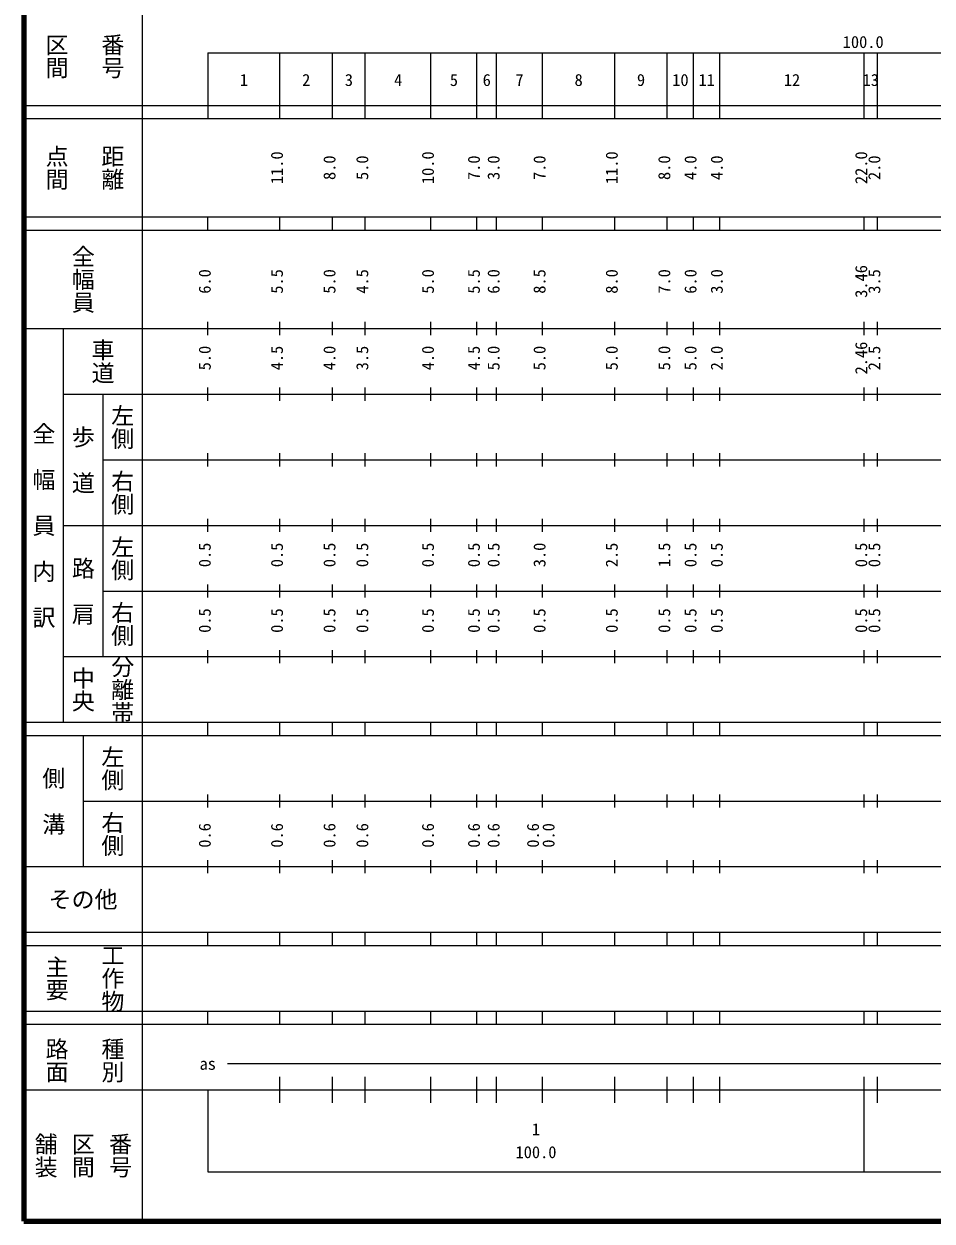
# Model space of a CAD drawing. Units: millimetres on the paper, enlarged 1000 times. Extents: x 40000 to 680000, y 20000 to 380000.
# Drawn here: x 40000 to 178333, y 20000 to 202409 of the extents above; entities that cross this region are included whole.
import ezdxf
from ezdxf.enums import TextEntityAlignment as Align

# ---------------------------------------------------------------- set-up
doc = ezdxf.new("R2010")
doc.units = ezdxf.units.MM
doc.header["$LTSCALE"] = 1000
doc.layers.add('M-TTL', color=2, linetype='Continuous', lineweight=140)
doc.layers.add('M-TTL-BAND', color=7, linetype='Continuous', lineweight=25)
doc.styles.add('@ＭＳ ゴシック', font='')
doc.styles.add('ＭＳ ゴシック', font='')
doc.styles.get('@ＭＳ ゴシック').set_extended_font_data('@MS Gothic')
doc.styles.get('ＭＳ ゴシック').set_extended_font_data('MS Gothic')

msp = doc.modelspace()

# ---------------------------------------------------------------- linework, layer by layer
at = {"layer": 'M-TTL'}
for p, q in [((40000, 380000), (40000, 20000)), ((40000, 20000), (680000, 20000))]:
    msp.add_line(p, q, dxfattribs=at)
at = {"layer": 'M-TTL-BAND'}
for p, q in [((58000, 370000), (58000, 20000)), ((68000, 198000), (579000, 198000)), ((68000, 198000), (68000, 188000)), ((79000, 188000), (79000, 198000)), ((87000, 188000), (87000, 198000)), ((92000, 188000), (92000, 198000)), ((102000, 188000), (102000, 198000)), ((109000, 188000), (109000, 198000)), ((112000, 188000), (112000, 198000)), ((119000, 188000), (119000, 198000)), ((130000, 188000), (130000, 198000)), ((138000, 188000), (138000, 198000)), ((142000, 188000), (142000, 198000)), ((146000, 188000), (146000, 198000)), ((168000, 188000), (168000, 198000)), ((170000, 188000), (170000, 198000)), ((40000, 190000), (579000, 190000)), ((40000, 188000), (579000, 188000)), ((40000, 173000), (579000, 173000)), ((68000, 171000), (68000, 173000)), ((79000, 171000), (79000, 173000)), ((87000, 171000), (87000, 173000)), ((92000, 171000), (92000, 173000)), ((102000, 171000), (102000, 173000)), ((109000, 171000), (109000, 173000)), ((112000, 171000), (112000, 173000)), ((119000, 171000), (119000, 173000)), ((130000, 171000), (130000, 173000)), ((138000, 171000), (138000, 173000)), ((142000, 171000), (142000, 173000)), ((146000, 171000), (146000, 173000)), ((168000, 171000), (168000, 173000)), ((170000, 171000), (170000, 173000)), ((40000, 171000), (579000, 171000)), ((68000, 155000), (68000, 157000)), ((79000, 155000), (79000, 157000)), ((87000, 155000), (87000, 157000)), ((92000, 155000), (92000, 157000)), ((102000, 155000), (102000, 157000)), ((109000, 155000), (109000, 157000)), ((112000, 155000), (112000, 157000)), ((119000, 155000), (119000, 157000)), ((130000, 155000), (130000, 157000)), ((138000, 155000), (138000, 157000)), ((142000, 155000), (142000, 157000)), ((146000, 155000), (146000, 157000)), ((168000, 155000), (168000, 157000)), ((170000, 155000), (170000, 157000)), ((40000, 156000), (579000, 156000)), ((46000, 96000), (46000, 156000)), ((46000, 146000), (579000, 146000)), ((52000, 146000), (52000, 106000)), ((68000, 145000), (68000, 147000)), ((79000, 145000), (79000, 147000)), ((87000, 145000), (87000, 147000)), ((92000, 145000), (92000, 147000)), ((102000, 145000), (102000, 147000)), ((109000, 145000), (109000, 147000)), ((112000, 145000), (112000, 147000)), ((119000, 145000), (119000, 147000)), ((130000, 145000), (130000, 147000)), ((138000, 145000), (138000, 147000)), ((142000, 145000), (142000, 147000)), ((146000, 145000), (146000, 147000)), ((168000, 145000), (168000, 147000)), ((170000, 145000), (170000, 147000)), ((68000, 135000), (68000, 137000)), ((79000, 135000), (79000, 137000)), ((87000, 135000), (87000, 137000)), ((92000, 135000), (92000, 137000)), ((102000, 135000), (102000, 137000)), ((109000, 135000), (109000, 137000)), ((112000, 135000), (112000, 137000)), ((119000, 135000), (119000, 137000)), ((130000, 135000), (130000, 137000)), ((138000, 135000), (138000, 137000)), ((142000, 135000), (142000, 137000)), ((146000, 135000), (146000, 137000)), ((168000, 135000), (168000, 137000)), ((170000, 135000), (170000, 137000)), ((52000, 136000), (579000, 136000)), ((46000, 126000), (579000, 126000)), ((68000, 125000), (68000, 127000)), ((79000, 125000), (79000, 127000)), ((87000, 125000), (87000, 127000)), ((92000, 125000), (92000, 127000)), ((102000, 125000), (102000, 127000)), ((109000, 125000), (109000, 127000)), ((112000, 125000), (112000, 127000)), ((119000, 125000), (119000, 127000)), ((130000, 125000), (130000, 127000)), ((138000, 125000), (138000, 127000)), ((142000, 125000), (142000, 127000)), ((146000, 125000), (146000, 127000)), ((168000, 125000), (168000, 127000)), ((170000, 125000), (170000, 127000)), ((68000, 115000), (68000, 117000)), ((79000, 115000), (79000, 117000)), ((87000, 115000), (87000, 117000)), ((92000, 115000), (92000, 117000)), ((102000, 115000), (102000, 117000)), ((109000, 115000), (109000, 117000)), ((112000, 115000), (112000, 117000)), ((119000, 115000), (119000, 117000)), ((130000, 115000), (130000, 117000)), ((138000, 115000), (138000, 117000)), ((142000, 115000), (142000, 117000)), ((146000, 115000), (146000, 117000)), ((168000, 115000), (168000, 117000)), ((170000, 115000), (170000, 117000)), ((52000, 116000), (579000, 116000)), ((46000, 106000), (579000, 106000)), ((68000, 105000), (68000, 107000)), ((79000, 105000), (79000, 107000)), ((87000, 105000), (87000, 107000)), ((92000, 105000), (92000, 107000)), ((102000, 105000), (102000, 107000)), ((109000, 105000), (109000, 107000)), ((112000, 105000), (112000, 107000)), ((119000, 105000), (119000, 107000)), ((130000, 105000), (130000, 107000)), ((138000, 105000), (138000, 107000)), ((142000, 105000), (142000, 107000)), ((146000, 105000), (146000, 107000)), ((168000, 105000), (168000, 107000)), ((170000, 105000), (170000, 107000)), ((40000, 96000), (579000, 96000)), ((68000, 94000), (68000, 96000)), ((79000, 94000), (79000, 96000)), ((87000, 94000), (87000, 96000)), ((92000, 94000), (92000, 96000)), ((102000, 94000), (102000, 96000)), ((109000, 94000), (109000, 96000)), ((112000, 94000), (112000, 96000)), ((119000, 94000), (119000, 96000)), ((130000, 94000), (130000, 96000)), ((138000, 94000), (138000, 96000)), ((142000, 94000), (142000, 96000)), ((146000, 94000), (146000, 96000)), ((168000, 94000), (168000, 96000)), ((170000, 94000), (170000, 96000)), ((40000, 94000), (579000, 94000)), ((49000, 94000), (49000, 74000)), ((49000, 84000), (579000, 84000)), ((68000, 83000), (68000, 85000)), ((79000, 83000), (79000, 85000)), ((87000, 83000), (87000, 85000)), ((92000, 83000), (92000, 85000)), ((102000, 83000), (102000, 85000)), ((109000, 83000), (109000, 85000)), ((112000, 83000), (112000, 85000)), ((119000, 83000), (119000, 85000)), ((130000, 83000), (130000, 85000)), ((138000, 83000), (138000, 85000)), ((142000, 83000), (142000, 85000)), ((146000, 83000), (146000, 85000)), ((168000, 83000), (168000, 85000)), ((170000, 83000), (170000, 85000)), ((68000, 73000), (68000, 75000)), ((79000, 73000), (79000, 75000)), ((87000, 73000), (87000, 75000)), ((92000, 73000), (92000, 75000)), ((102000, 73000), (102000, 75000)), ((109000, 73000), (109000, 75000)), ((112000, 73000), (112000, 75000)), ((119000, 73000), (119000, 75000)), ((130000, 73000), (130000, 75000)), ((138000, 73000), (138000, 75000)), ((142000, 73000), (142000, 75000)), ((146000, 73000), (146000, 75000)), ((168000, 73000), (168000, 75000)), ((170000, 73000), (170000, 75000)), ((40000, 74000), (579000, 74000)), ((40000, 64000), (579000, 64000)), ((68000, 62000), (68000, 64000)), ((79000, 62000), (79000, 64000)), ((87000, 62000), (87000, 64000)), ((92000, 62000), (92000, 64000)), ((102000, 62000), (102000, 64000)), ((109000, 62000), (109000, 64000)), ((112000, 62000), (112000, 64000)), ((119000, 62000), (119000, 64000)), ((130000, 62000), (130000, 64000)), ((138000, 62000), (138000, 64000)), ((142000, 62000), (142000, 64000)), ((146000, 62000), (146000, 64000)), ((168000, 62000), (168000, 64000)), ((170000, 62000), (170000, 64000)), ((40000, 62000), (579000, 62000)), ((40000, 52000), (579000, 52000)), ((68000, 50000), (68000, 52000)), ((79000, 50000), (79000, 52000)), ((87000, 50000), (87000, 52000)), ((92000, 50000), (92000, 52000)), ((102000, 50000), (102000, 52000)), ((109000, 50000), (109000, 52000)), ((112000, 50000), (112000, 52000)), ((119000, 50000), (119000, 52000)), ((130000, 50000), (130000, 52000)), ((138000, 50000), (138000, 52000)), ((142000, 50000), (142000, 52000)), ((146000, 50000), (146000, 52000)), ((168000, 50000), (168000, 52000)), ((170000, 50000), (170000, 52000)), ((40000, 50000), (579000, 50000)), ((71000, 44000), (564000, 44000)), ((79000, 38000), (79000, 42000)), ((87000, 38000), (87000, 42000)), ((92000, 38000), (92000, 42000)), ((102000, 38000), (102000, 42000)), ((109000, 38000), (109000, 42000)), ((112000, 38000), (112000, 42000)), ((119000, 38000), (119000, 42000)), ((130000, 38000), (130000, 42000)), ((138000, 38000), (138000, 42000)), ((142000, 38000), (142000, 42000)), ((146000, 38000), (146000, 42000)), ((168000, 27500), (168000, 42000)), ((170000, 38000), (170000, 42000)), ((40000, 40000), (579000, 40000)), ((68000, 40000), (68000, 27500)), ((68000, 27500), (579000, 27500))]:
    msp.add_line(p, q, dxfattribs=at)

# ---------------------------------------------------------------- texts
at = {"layer": 'M-TTL-BAND', "style": '@ＭＳ ゴシック'}
for s, p in [('番号', (53500, 197500)), ('区間', (45000, 197500)), ('点間', (45000, 180500)), ('距離', (53500, 180500)), ('全幅員', (49000, 163500)), ('車道', (52000, 151000)), ('左側', (55000, 141000)), ('全\u3000幅\u3000員\u3000内\u3000訳', (43000, 126000)), ('歩\u3000道', (49000, 136000)), ('右側', (55000, 131000)), ('左側', (55000, 121000)), ('路\u3000肩', (49000, 116000)), ('右側', (55000, 111000)), ('分離帯', (55000, 101000)), ('中央', (49000, 101000)), ('左側', (53500, 89000)), ('側\u3000溝', (44500, 84000)), ('右側', (53500, 79000)), ('主要', (45000, 57000)), ('工作物', (53500, 57000)), ('路面', (45000, 44500)), ('種別', (53500, 44500)), ('舗装', (43333, 30000)), ('区間', (49000, 30000)), ('番号', (54667, 30000))]:
    msp.add_text(s, height=2566, rotation=270, dxfattribs=at).set_placement(p, align=Align.MIDDLE_CENTER)
at = {"layer": 'M-TTL-BAND', "style": 'ＭＳ ゴシック'}
for s, p in [('100.0', (167844, 198195)), ('1', (73500, 192405)), ('2', (83000, 192405)), ('3', (89500, 192405)), ('4', (97000, 192405)), ('5', (105500, 192405)), ('6', (110500, 192405)), ('7', (115500, 192405)), ('8', (124500, 192405)), ('9', (134000, 192405)), ('10', (140000, 192405)), ('11', (144000, 192405)), ('12', (157000, 192405)), ('13', (169000, 192405)), ('as', (68000, 42500)), ('1', (118000, 32523)), ('100.0', (118000, 29033))]:
    msp.add_text(s, height=1833, dxfattribs=at).set_placement(p, align=Align.BOTTOM_CENTER)
for s, p in [('11.0', (80000, 180500)), ('10.0', (103000, 180500)), ('11.0', (131000, 180500)), ('22.0', (169000, 180500)), ('8.0', (88000, 180500)), ('5.0', (93000, 180500)), ('7.0', (110000, 180500)), ('3.0', (113000, 180500)), ('7.0', (120000, 180500)), ('8.0', (139000, 180500)), ('4.0', (143000, 180500)), ('4.0', (147000, 180500)), ('2.0', (171000, 180500)), ('6.0', (69000, 163174)), ('5.5', (80000, 163174)), ('5.0', (88000, 163174)), ('4.5', (93000, 163174)), ('5.0', (103000, 163174)), ('5.5', (110000, 163174)), ('6.0', (113000, 163174)), ('8.5', (120000, 163174)), ('8.0', (131000, 163174)), ('7.0', (139000, 163174)), ('6.0', (143000, 163174)), ('3.0', (147000, 163174)), ('3.46', (169000, 163174)), ('3.5', (171000, 163174)), ('5.0', (69000, 151500)), ('4.0', (88000, 151500)), ('4.0', (103000, 151500)), ('5.0', (113000, 151500)), ('5.0', (120000, 151500)), ('5.0', (131000, 151500)), ('5.0', (139000, 151500)), ('5.0', (143000, 151500)), ('2.0', (147000, 151500)), ('2.46', (169000, 151500)), ('4.5', (80000, 151500)), ('3.5', (93000, 151500)), ('4.5', (110000, 151500)), ('2.5', (171000, 151500)), ('0.5', (69000, 121500)), ('0.5', (80000, 121500)), ('0.5', (88000, 121500)), ('0.5', (93000, 121500)), ('0.5', (103000, 121500)), ('0.5', (110000, 121500)), ('0.5', (113000, 121500)), ('3.0', (120000, 121500)), ('2.5', (131000, 121500)), ('1.5', (139000, 121500)), ('0.5', (143000, 121500)), ('0.5', (147000, 121500)), ('0.5', (169000, 121500)), ('0.5', (171000, 121500)), ('0.5', (69000, 111500)), ('0.5', (80000, 111500)), ('0.5', (88000, 111500)), ('0.5', (93000, 111500)), ('0.5', (103000, 111500)), ('0.5', (110000, 111500)), ('0.5', (113000, 111500)), ('0.5', (120000, 111500)), ('0.5', (131000, 111500)), ('0.5', (139000, 111500)), ('0.5', (143000, 111500)), ('0.5', (147000, 111500)), ('0.5', (169000, 111500)), ('0.5', (171000, 111500)), ('0.6', (69000, 78764)), ('0.6', (80000, 78764)), ('0.6', (88000, 78764)), ('0.6', (93000, 78764)), ('0.6', (103000, 78764)), ('0.6', (110000, 78764)), ('0.6', (113000, 78764)), ('0.6', (119000, 78764)), ('0.0', (121370, 78764))]:
    msp.add_text(s, height=1833, rotation=90, dxfattribs=at).set_placement(p, align=Align.BOTTOM_CENTER)
msp.add_text('その他', height=2566, dxfattribs=at).set_placement((49000, 69000), align=Align.MIDDLE_CENTER)

doc.saveas('drawing.dxf')
